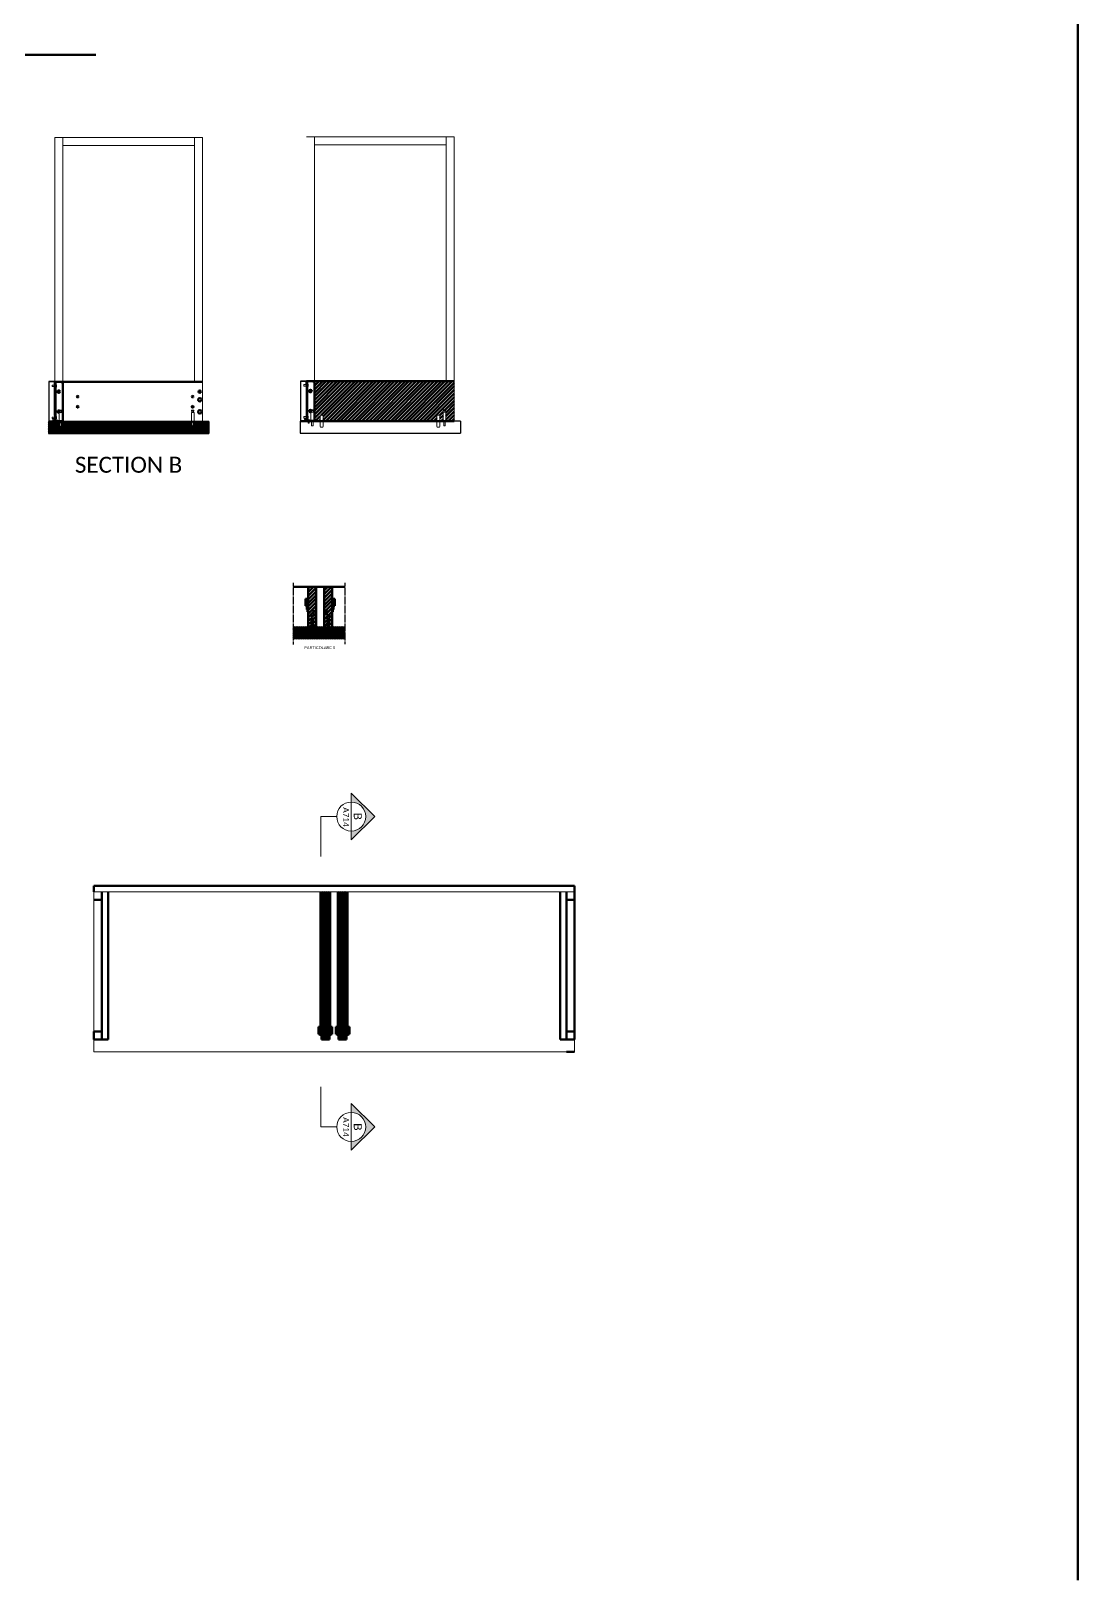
# Model space of a CAD drawing. Header units: centimetres. Extents: x 1319 to 4062, y 3050 to 4081.
# Drawn here: x 3800.4 to 4061.8, y 3487.5 to 3874.5 of the extents above; entities that cross this region are included whole.
import ezdxf
from ezdxf.enums import TextEntityAlignment as Align

# ---------------------------------------------------------------- set-up
doc = ezdxf.new("R2010")
doc.units = ezdxf.units.CM
doc.linetypes.add('CENTER2', pattern=[1.125, 0.75, -0.125, 0.125, -0.125])
doc.layers.get('0').update_dxf_attribs({"color": 3})
for name, color, linetype, lineweight in [('A-ANNO-SYMB', 3, 'Continuous', 18), ('A-FURN', 3, 'Continuous', 20), ('A-SECT C-MCUT', 9, 'Continuous', 25), ('A-WALL-STUD', 9, 'Continuous', 5), ('QUOTE', 8, 'Continuous', 18), ('sezioni', 2, 'Continuous', 25)]:
    doc.layers.add(name, color=color, linetype=linetype, lineweight=lineweight)
for name, color, linetype in [('G-ANNO-TEXT', 3, 'Continuous'), ('mobili', 3, 'Continuous'), ('viti', 3, 'Continuous')]:
    doc.layers.add(name, color=color, linetype=linetype)
doc.styles.add('ARIAL', font='arial.ttf')
doc.styles.get("Standard").update_dxf_attribs({"font": 'arial.ttf'})
doc.styles.add('stile2', font='calibril.ttf', dxfattribs={"height": 0.5})
pattern_1 = [(45, (155.64946, -88.34793), (-0.224506403, 0.224506403), [])]

# ---------------------------------------------------------------- blocks, each defined once
blk = doc.blocks.new('SYMBOL')
at = {"layer": 'A-ANNO-SYMB', "linetype": 'Continuous', "lineweight": 20}
h = blk.add_hatch(color=256, dxfattribs=at)
h.dxf.hatch_style = 1
h.paths.add_polyline_path([(11.206, 4.948), (11.316, 4.948, -1), (11.678, 4.948), (11.788, 4.948), (11.497, 5.241)])
at = {"linetype": 'Continuous', "lineweight": 20}
blk.add_line((11.316, 4.948), (11.678, 4.948), dxfattribs=at)
at = {"layer": 'A-ANNO-SYMB', "linetype": 'Continuous', "lineweight": 20}
for p, q in [((11.206, 4.948), (11.497, 5.241)), ((11.788, 4.948), (11.497, 5.241)), ((11.316, 4.948), (11.206, 4.948)), ((11.678, 4.948), (11.788, 4.948))]:
    blk.add_line(p, q, dxfattribs=at)
blk.add_circle((11.497, 4.948), 0.181, dxfattribs=at)
for tag, p in [('TAVOLA', (11.497, 5.08)), ('SEZIONE', (11.497, 4.918))]:
    blk.add_attdef(tag, text='', height=0.1, dxfattribs=at).set_placement(p, align=Align.TOP_CENTER)
blk = doc.blocks.new('*U218')
blk.add_lwpolyline([(0, 0), (0, 0.1), (0.05, 0), (0.12, -0.4), (0.12, -0.5), (0.07, -0.4), (0, 0)])
blk = doc.blocks.new('*U219')
at = {"layer": 'A-FURN', "color": 0, "linetype": 'ByBlock', "lineweight": -2, "transparency": 16777216}
for p in [(42.38, 270.66), (42.6, 270.66), (42.81, 270.66), (43.03, 270.66), (43.24, 270.66)]:
    blk.add_blockref('*U218', p, dxfattribs=at)
blk = doc.blocks.new('*U221')
blk.add_lwpolyline([(0, 0), (0, 0.1), (0.05, 0), (0.12, -0.4), (0.12, -0.5), (0.07, -0.4), (0, 0)])
blk = doc.blocks.new('*U222')
at = {"layer": 'A-FURN', "color": 0, "linetype": 'ByBlock', "lineweight": -2, "transparency": 16777216}
for p in [(42.38, 270.66), (42.6, 270.66), (42.81, 270.66), (43.03, 270.66), (43.24, 270.66)]:
    blk.add_blockref('*U221', p, dxfattribs=at)

msp = doc.modelspace()

# ---------------------------------------------------------------- hatches: boundary and pattern name
at = {"layer": 'A-WALL-STUD', "lineweight": 100}
h = msp.add_hatch(dxfattribs=at)
h.set_pattern_fill('ANSI31', color=256, scale=0.2)
h.paths.add_polyline_path([(3906.064, 3786.991), (3870.664, 3786.991, -0.4142136), (3871.164, 3786.491), (3871.164, 3777.03), (3872.564, 3777.03), (3872.564, 3778.38), (3872.664, 3778.53), (3873.264, 3778.53), (3873.364, 3778.38), (3873.364, 3777.03), (3901.685, 3777.03), (3901.685, 3778.38), (3901.785, 3778.53), (3902.385, 3778.53), (3902.485, 3778.38), (3902.485, 3777.03), (3903.264, 3777.03), (3903.264, 3779.28), (3903.414, 3779.68), (3903.314, 3779.68), (3903.314, 3779.88), (3903.914, 3779.88), (3903.914, 3779.68), (3903.814, 3779.28), (3903.964, 3779.28), (3903.964, 3779.18), (3903.964, 3777.03), (3906.064, 3777.03)])
h = msp.add_hatch(dxfattribs=at)
h.set_pattern_fill('ANSI31', color=256, scale=0.1)
h.set_pattern_definition(pattern_1)
h.paths.add_polyline_path([(3872.882, 3659.452), (3874.882, 3659.452), (3874.882, 3623.425), (3874.882, 3622.552), (3872.882, 3622.552)])
h.paths.add_polyline_path([(3874.382, 3654.102, 1), (3873.582, 3654.102, 1)], flags=16)
h.paths.add_polyline_path([(3874.282, 3654.102, 1), (3873.682, 3654.102, 1)], flags=0)
h.paths.add_polyline_path([(3873.582, 3625.802, 1), (3874.382, 3625.802, 1)], flags=16)
h.paths.add_polyline_path([(3873.682, 3625.802, 1), (3874.282, 3625.802, 1)], flags=0)
h.paths.add_polyline_path([(3873.682, 3656.452, 1), (3874.282, 3656.452, 1)], flags=16)
h.paths.add_polyline_path([(3873.882, 3656.252), (3874.082, 3656.252), (3874.082, 3656.352), (3874.182, 3656.352), (3874.182, 3656.552), (3874.082, 3656.552), (3874.082, 3656.652), (3873.882, 3656.652), (3873.882, 3656.552), (3873.782, 3656.552), (3873.782, 3656.352), (3873.882, 3656.352)], flags=0)
h.paths.add_polyline_path([(3874.282, 3623.452, 1), (3873.682, 3623.452, 1)], flags=16)
h.paths.add_polyline_path([(3873.882, 3623.652), (3873.882, 3623.552), (3873.782, 3623.552), (3873.782, 3623.352), (3873.882, 3623.352), (3873.882, 3623.252), (3874.082, 3623.252), (3874.082, 3623.352), (3874.182, 3623.352), (3874.182, 3623.552), (3874.082, 3623.552), (3874.082, 3623.652)], flags=0)
h = msp.add_hatch(dxfattribs=at)
h.set_pattern_fill('ANSI31', color=256, scale=0.1)
h.set_pattern_definition(pattern_1)
h.paths.add_polyline_path([(3879.182, 3659.452), (3877.182, 3659.452), (3877.182, 3623.425), (3877.182, 3622.552), (3879.182, 3622.552)])
h.paths.add_polyline_path([(3877.782, 3656.452, -1), (3878.382, 3656.452, -1)], flags=16)
h.paths.add_polyline_path([(3878.382, 3623.452, -1), (3877.782, 3623.452, -1)], flags=16)
h.paths.add_polyline_path([(3878.482, 3625.802, -1), (3877.682, 3625.802, -1)], flags=16)
h.paths.add_polyline_path([(3878.482, 3625.802, 1), (3877.682, 3625.802, 1)], flags=0)

# ---------------------------------------------------------------- linework, layer by layer
at = {"layer": 'A-ANNO-SYMB'}
for p, q in [((3876.715, 3678.226), (3872.715, 3678.226)), ((3872.715, 3678.226), (3872.715, 3668.226)), ((3872.715, 3600.677), (3872.715, 3610.677)), ((3876.715, 3600.677), (3872.715, 3600.677))]:
    msp.add_line(p, q, dxfattribs=at)
at = {"layer": 'A-FURN'}
for p, q in [((3806.319, 3847.909), (3843.219, 3847.909)), ((3806.319, 3776.909), (3806.319, 3847.909)), ((3808.319, 3786.87), (3808.319, 3847.909)), ((3841.219, 3786.87), (3841.219, 3847.909)), ((3843.219, 3776.909), (3843.219, 3847.909)), ((3869.164, 3848.03), (3906.064, 3848.03)), ((3871.164, 3786.991), (3871.164, 3848.03)), ((3904.064, 3786.991), (3904.064, 3848.03)), ((3906.064, 3777.03), (3906.064, 3848.03)), ((3808.319, 3845.909), (3841.219, 3845.909)), ((3871.164, 3846.03), (3904.064, 3846.03)), ((3865.847, 3725.607), (3878.747, 3725.607)), ((3865.847, 3722.607), (3878.747, 3722.607)), ((3936.082, 3659.452), (3816.082, 3659.452)), ((3816.082, 3659.452), (3816.082, 3619.452)), ((3936.082, 3619.452), (3936.082, 3659.452)), ((3816.082, 3619.452), (3936.082, 3619.452))]:
    msp.add_line(p, q, dxfattribs=at)
at = {"layer": 'A-FURN', "color": 8}
for p, q in [((3805.651, 3785.857), (3805.653, 3785.9)), ((3805.651, 3785.82), (3805.651, 3785.857)), ((3805.656, 3785.765), (3805.651, 3785.82)), ((3805.653, 3785.9), (3805.66, 3785.943)), ((3805.664, 3785.723), (3805.656, 3785.765)), ((3805.66, 3785.943), (3805.669, 3785.995)), ((3805.67, 3785.7), (3805.664, 3785.723)), ((3805.669, 3785.995), (3805.687, 3786.034)), ((3805.677, 3785.678), (3805.67, 3785.7)), ((3805.687, 3785.662), (3805.677, 3785.678)), ((3805.687, 3786.034), (3806.519, 3786.034)), ((3806.519, 3785.662), (3805.687, 3785.662)), ((3806.319, 3776.909), (3806.319, 3786.909)), ((3806.565, 3786.212), (3806.519, 3786.212)), ((3806.519, 3785.468), (3806.565, 3785.468)), ((3868.496, 3785.978), (3868.498, 3786.021)), ((3868.496, 3785.941), (3868.496, 3785.978)), ((3868.501, 3785.886), (3868.496, 3785.941)), ((3868.498, 3786.021), (3868.505, 3786.064)), ((3868.509, 3785.844), (3868.501, 3785.886)), ((3868.505, 3786.064), (3868.514, 3786.116)), ((3868.515, 3785.821), (3868.509, 3785.844)), ((3868.514, 3786.116), (3868.532, 3786.155)), ((3868.523, 3785.799), (3868.515, 3785.821)), ((3868.532, 3785.783), (3868.523, 3785.799)), ((3868.532, 3786.155), (3869.364, 3786.155)), ((3869.364, 3785.783), (3868.532, 3785.783)), ((3869.164, 3777.03), (3869.164, 3787.03)), ((3869.264, 3786.333), (3869.264, 3785.589)), ((3869.41, 3786.333), (3869.364, 3786.333)), ((3869.364, 3785.589), (3869.41, 3785.589)), ((3805.65, 3777.887), (3805.652, 3777.93)), ((3805.65, 3777.85), (3805.65, 3777.887)), ((3805.655, 3777.795), (3805.65, 3777.85)), ((3805.652, 3777.93), (3805.658, 3777.973)), ((3805.663, 3777.753), (3805.655, 3777.795)), ((3805.658, 3777.973), (3805.668, 3778.025)), ((3805.669, 3777.73), (3805.663, 3777.753)), ((3805.668, 3778.025), (3805.686, 3778.064)), ((3805.676, 3777.708), (3805.669, 3777.73)), ((3805.686, 3777.692), (3805.676, 3777.708)), ((3805.686, 3778.064), (3806.519, 3778.064)), ((3806.519, 3777.692), (3805.686, 3777.692)), ((3805.826, 3777.589), (3805.82, 3777.571)), ((3805.834, 3777.601), (3805.826, 3777.589)), ((3806.519, 3777.601), (3805.834, 3777.601)), ((3806.418, 3778.242), (3806.418, 3777.498)), ((3806.419, 3778.242), (3806.418, 3778.242)), ((3806.419, 3777.161), (3806.419, 3777.757)), ((3806.564, 3778.242), (3806.519, 3778.242)), ((3808.119, 3779.159), (3807.419, 3779.159)), ((3807.419, 3776.909), (3807.419, 3779.159)), ((3808.069, 3779.759), (3807.469, 3779.759)), ((3807.469, 3779.759), (3807.469, 3779.559)), ((3808.069, 3779.559), (3807.469, 3779.559)), ((3807.569, 3779.159), (3807.569, 3779.559)), ((3807.969, 3779.159), (3807.969, 3779.559)), ((3808.069, 3779.759), (3808.069, 3779.559)), ((3808.119, 3779.159), (3808.119, 3776.909)), ((3841.119, 3779.159), (3840.419, 3779.159)), ((3840.419, 3776.909), (3840.419, 3779.159)), ((3841.069, 3779.759), (3840.469, 3779.759)), ((3840.469, 3779.759), (3840.469, 3779.559)), ((3841.069, 3779.559), (3840.469, 3779.559)), ((3840.569, 3779.159), (3840.569, 3779.559)), ((3840.944, 3779.159), (3840.594, 3779.159)), ((3840.969, 3779.159), (3840.969, 3779.559)), ((3841.069, 3779.759), (3841.069, 3779.559)), ((3841.119, 3779.159), (3841.119, 3776.909)), ((3868.495, 3778.008), (3868.497, 3778.051)), ((3868.495, 3777.971), (3868.495, 3778.008)), ((3868.5, 3777.916), (3868.495, 3777.971)), ((3868.497, 3778.051), (3868.504, 3778.094)), ((3868.508, 3777.874), (3868.5, 3777.916)), ((3868.504, 3778.094), (3868.513, 3778.146)), ((3868.514, 3777.851), (3868.508, 3777.874)), ((3868.513, 3778.146), (3868.531, 3778.185)), ((3868.522, 3777.829), (3868.514, 3777.851)), ((3868.531, 3777.813), (3868.522, 3777.829)), ((3868.531, 3778.185), (3869.364, 3778.185)), ((3869.364, 3777.813), (3868.531, 3777.813)), ((3868.654, 3777.64), (3868.65, 3777.596)), ((3868.65, 3777.596), (3868.65, 3777.567)), ((3868.66, 3777.674), (3868.654, 3777.64)), ((3868.665, 3777.692), (3868.66, 3777.674)), ((3868.671, 3777.71), (3868.665, 3777.692)), ((3868.679, 3777.722), (3868.671, 3777.71)), ((3869.364, 3777.722), (3868.679, 3777.722)), ((3869.264, 3777.282), (3869.264, 3777.878)), ((3869.409, 3778.363), (3869.364, 3778.363)), ((3869.364, 3777.619), (3869.409, 3777.619)), ((3870.964, 3779.28), (3870.264, 3779.28)), ((3870.264, 3777.03), (3870.264, 3779.28)), ((3870.914, 3779.88), (3870.314, 3779.88)), ((3870.314, 3779.88), (3870.314, 3779.68)), ((3870.914, 3779.68), (3870.314, 3779.68)), ((3870.414, 3779.28), (3870.414, 3779.68)), ((3870.789, 3779.28), (3870.439, 3779.28)), ((3870.814, 3779.28), (3870.814, 3779.68)), ((3870.914, 3779.88), (3870.914, 3779.68)), ((3870.964, 3779.28), (3870.964, 3777.03)), ((3872.564, 3775.695), (3872.564, 3778.365)), ((3872.649, 3778.508), (3872.572, 3778.393)), ((3872.69, 3778.53), (3873.237, 3778.53)), ((3873.279, 3778.508), (3873.355, 3778.393)), ((3873.364, 3775.695), (3873.364, 3778.365)), ((3901.685, 3775.695), (3901.685, 3778.365)), ((3901.77, 3778.508), (3901.694, 3778.393)), ((3901.812, 3778.53), (3902.358, 3778.53)), ((3902.4, 3778.508), (3902.477, 3778.393)), ((3902.485, 3775.695), (3902.485, 3778.365)), ((3903.964, 3779.28), (3903.264, 3779.28)), ((3903.264, 3777.03), (3903.264, 3779.28)), ((3903.914, 3779.88), (3903.314, 3779.88)), ((3903.314, 3779.88), (3903.314, 3779.68)), ((3903.914, 3779.68), (3903.314, 3779.68)), ((3903.414, 3779.28), (3903.414, 3779.68)), ((3903.789, 3779.28), (3903.439, 3779.28)), ((3903.814, 3779.28), (3903.814, 3779.68)), ((3903.914, 3779.88), (3903.914, 3779.68)), ((3903.964, 3779.28), (3903.964, 3777.03)), ((3805.809, 3777.519), (3805.804, 3777.475)), ((3805.804, 3777.475), (3805.804, 3777.446)), ((3805.804, 3777.446), (3805.806, 3777.411)), ((3805.806, 3777.411), (3805.811, 3777.377)), ((3805.815, 3777.553), (3805.809, 3777.519)), ((3805.811, 3777.377), (3805.819, 3777.335)), ((3805.82, 3777.571), (3805.815, 3777.553)), ((3805.819, 3777.335), (3805.834, 3777.304)), ((3805.834, 3777.304), (3806.519, 3777.304)), ((3806.519, 3777.498), (3806.564, 3777.498)), ((3806.536, 3777.161), (3806.519, 3777.161)), ((3806.571, 3777.009), (3806.571, 3777.126)), ((3807.166, 3777.009), (3806.571, 3777.009)), ((3806.726, 3777.009), (3806.726, 3776.424)), ((3806.726, 3776.424), (3806.739, 3776.416)), ((3806.739, 3776.416), (3806.757, 3776.41)), ((3806.757, 3776.41), (3806.775, 3776.405)), ((3806.775, 3776.405), (3806.808, 3776.399)), ((3806.808, 3776.399), (3806.853, 3776.395)), ((3806.853, 3776.395), (3806.882, 3776.395)), ((3806.882, 3776.395), (3806.916, 3776.397)), ((3806.916, 3776.397), (3806.951, 3776.402)), ((3806.951, 3776.402), (3806.992, 3776.409)), ((3806.992, 3776.409), (3807.024, 3776.424)), ((3807.024, 3776.424), (3807.024, 3777.009)), ((3807.166, 3777.126), (3807.166, 3777.009)), ((3808.119, 3776.909), (3807.419, 3776.909)), ((3807.569, 3775.835), (3807.569, 3776.909)), ((3807.569, 3775.809), (3807.569, 3775.835)), ((3807.919, 3775.759), (3807.619, 3775.759)), ((3807.969, 3776.909), (3807.969, 3775.809)), ((3841.119, 3776.909), (3840.419, 3776.909)), ((3840.569, 3775.835), (3840.569, 3776.909)), ((3840.569, 3775.809), (3840.569, 3775.835)), ((3840.919, 3775.759), (3840.619, 3775.759)), ((3840.969, 3776.909), (3840.969, 3775.809)), ((3868.65, 3777.567), (3868.651, 3777.532)), ((3868.651, 3777.532), (3868.656, 3777.498)), ((3868.656, 3777.498), (3868.664, 3777.456)), ((3868.664, 3777.456), (3868.679, 3777.425)), ((3868.679, 3777.425), (3869.364, 3777.425)), ((3869.381, 3777.282), (3869.364, 3777.282)), ((3869.416, 3777.13), (3869.416, 3777.247)), ((3870.011, 3777.13), (3869.416, 3777.13)), ((3869.571, 3777.13), (3869.571, 3776.545)), ((3869.571, 3776.545), (3869.584, 3776.537)), ((3869.584, 3776.537), (3869.602, 3776.531)), ((3869.602, 3776.531), (3869.62, 3776.526)), ((3869.62, 3776.526), (3869.653, 3776.52)), ((3869.653, 3776.52), (3869.698, 3776.516)), ((3869.698, 3776.516), (3869.727, 3776.516)), ((3869.727, 3776.516), (3869.761, 3776.518)), ((3869.761, 3776.518), (3869.796, 3776.523)), ((3869.796, 3776.523), (3869.837, 3776.53)), ((3869.837, 3776.53), (3869.869, 3776.545)), ((3869.869, 3776.545), (3869.869, 3777.13)), ((3870.011, 3777.247), (3870.011, 3777.13)), ((3870.964, 3777.03), (3870.264, 3777.03)), ((3870.414, 3775.943), (3870.414, 3777.03)), ((3870.414, 3775.93), (3870.414, 3775.956)), ((3870.764, 3775.88), (3870.464, 3775.88)), ((3870.814, 3777.03), (3870.814, 3775.93)), ((3872.649, 3775.552), (3872.572, 3775.667)), ((3872.69, 3775.53), (3873.237, 3775.53)), ((3873.279, 3775.552), (3873.355, 3775.667)), ((3901.77, 3775.552), (3901.694, 3775.667)), ((3901.812, 3775.53), (3902.358, 3775.53)), ((3902.4, 3775.552), (3902.477, 3775.667)), ((3903.964, 3777.03), (3903.264, 3777.03)), ((3903.414, 3775.956), (3903.414, 3777.03)), ((3903.414, 3775.93), (3903.414, 3775.956)), ((3903.764, 3775.88), (3903.464, 3775.88)), ((3903.814, 3777.03), (3903.814, 3775.93)), ((3869.095, 3730.005), (3869.095, 3730.847)), ((3869.095, 3730.005), (3869.287, 3730.241)), ((3870.229, 3727.857), (3870.929, 3727.857)), ((3870.229, 3727.857), (3870.229, 3725.607)), ((3870.229, 3727.757), (3870.529, 3727.757)), ((3870.279, 3728.457), (3870.879, 3728.457)), ((3870.279, 3728.457), (3870.279, 3728.257)), ((3870.279, 3728.257), (3870.879, 3728.257)), ((3870.279, 3727.757), (3870.279, 3725.657)), ((3870.379, 3727.857), (3870.379, 3728.257)), ((3870.529, 3727.757), (3870.529, 3725.657)), ((3870.629, 3727.757), (3870.929, 3727.757)), ((3870.629, 3727.757), (3870.629, 3725.657)), ((3870.775, 3728.538), (3870.775, 3729.72)), ((3870.775, 3729.72), (3871.579, 3729.72)), ((3870.775, 3728.538), (3870.981, 3728.538)), ((3870.779, 3727.857), (3870.779, 3728.257)), ((3870.879, 3728.457), (3870.879, 3728.257)), ((3870.879, 3727.757), (3870.879, 3725.657)), ((3870.929, 3725.607), (3870.929, 3727.857)), ((3870.981, 3728.538), (3870.981, 3729.643)), ((3870.981, 3729.643), (3871.293, 3729.643)), ((3871.294, 3729.265), (3870.981, 3729.265)), ((3871.293, 3729.643), (3871.294, 3728.538)), ((3871.294, 3728.538), (3871.579, 3728.538)), ((3871.375, 3729.477), (3871.375, 3729.72)), ((3871.528, 3729.477), (3871.375, 3729.477)), ((3871.528, 3729.418), (3871.375, 3729.418)), ((3871.375, 3729.418), (3871.375, 3728.726)), ((3871.528, 3729.265), (3871.375, 3729.265)), ((3871.528, 3728.903), (3871.375, 3728.903)), ((3871.375, 3728.726), (3871.528, 3728.726)), ((3871.375, 3728.538), (3871.375, 3728.585)), ((3871.375, 3728.585), (3871.528, 3728.585)), ((3871.528, 3729.477), (3871.528, 3729.72)), ((3871.528, 3728.726), (3871.528, 3729.418)), ((3871.528, 3728.585), (3871.528, 3728.538)), ((3871.579, 3729.72), (3871.579, 3728.538)), ((3873.579, 3729.72), (3873.579, 3728.538)), ((3874.383, 3729.72), (3873.579, 3729.72)), ((3873.863, 3728.538), (3873.579, 3728.538)), ((3873.63, 3729.477), (3873.63, 3729.72)), ((3873.63, 3729.477), (3873.783, 3729.477)), ((3873.63, 3728.726), (3873.63, 3729.418)), ((3873.63, 3729.418), (3873.783, 3729.418)), ((3873.63, 3729.265), (3873.783, 3729.265)), ((3873.63, 3728.903), (3873.783, 3728.903)), ((3873.783, 3728.726), (3873.63, 3728.726)), ((3873.783, 3728.585), (3873.63, 3728.585)), ((3873.63, 3728.585), (3873.63, 3728.538)), ((3873.783, 3729.477), (3873.783, 3729.72)), ((3873.783, 3729.418), (3873.783, 3728.726)), ((3873.783, 3728.538), (3873.783, 3728.585)), ((3873.864, 3729.643), (3873.863, 3728.538)), ((3874.177, 3729.643), (3873.864, 3729.643)), ((3873.864, 3729.265), (3874.177, 3729.265)), ((3874.177, 3728.538), (3874.177, 3729.643)), ((3874.383, 3728.538), (3874.177, 3728.538)), ((3874.929, 3727.857), (3874.229, 3727.857)), ((3874.229, 3725.607), (3874.229, 3727.857)), ((3874.229, 3727.757), (3874.529, 3727.757)), ((3874.879, 3728.457), (3874.279, 3728.457)), ((3874.279, 3728.457), (3874.279, 3728.257)), ((3874.879, 3728.257), (3874.279, 3728.257)), ((3874.279, 3727.757), (3874.279, 3725.657)), ((3874.379, 3727.857), (3874.379, 3728.257)), ((3874.383, 3728.538), (3874.383, 3729.72)), ((3874.754, 3727.857), (3874.404, 3727.857)), ((3874.529, 3727.757), (3874.529, 3725.657)), ((3874.629, 3727.757), (3874.929, 3727.757)), ((3874.629, 3727.757), (3874.629, 3725.657)), ((3874.779, 3727.857), (3874.779, 3728.257)), ((3874.879, 3728.457), (3874.879, 3728.257)), ((3874.879, 3727.757), (3874.879, 3725.657)), ((3874.929, 3727.857), (3874.929, 3725.607)), ((3876.063, 3730.005), (3875.871, 3730.241)), ((3876.063, 3730.005), (3876.063, 3730.847)), ((3870.229, 3725.657), (3870.529, 3725.657)), ((3870.229, 3725.607), (3870.929, 3725.607)), ((3870.379, 3725.607), (3870.379, 3724.507)), ((3870.429, 3724.457), (3870.729, 3724.457)), ((3870.629, 3725.657), (3870.929, 3725.657)), ((3870.779, 3724.507), (3870.779, 3725.607)), ((3870.779, 3724.507), (3870.779, 3724.534)), ((3874.229, 3725.657), (3874.529, 3725.657)), ((3874.929, 3725.607), (3874.229, 3725.607)), ((3874.379, 3724.534), (3874.379, 3725.607)), ((3874.379, 3724.507), (3874.379, 3724.534)), ((3874.729, 3724.457), (3874.429, 3724.457)), ((3874.629, 3725.657), (3874.929, 3725.657)), ((3874.779, 3725.607), (3874.779, 3724.507))]:
    msp.add_line(p, q, dxfattribs=at)
at = {"layer": 'A-FURN', "lineweight": 100}
for p, q in [((3843.219, 3786.87), (3806.319, 3786.87)), ((3906.064, 3786.991), (3869.164, 3786.991)), ((3869.164, 3777.03), (3906.064, 3777.03)), ((3865.847, 3735.607), (3878.747, 3735.607)), ((3878.747, 3735.607), (3865.847, 3735.607)), ((3869.579, 3735.607), (3869.579, 3725.607)), ((3871.579, 3725.607), (3871.579, 3735.607)), ((3873.579, 3725.607), (3873.579, 3735.607)), ((3875.579, 3735.607), (3875.579, 3725.607)), ((3816.082, 3659.452), (3816.082, 3660.952)), ((3816.082, 3660.952), (3936.082, 3660.952)), ((3818.082, 3622.552), (3818.082, 3659.452)), ((3819.632, 3622.552), (3819.632, 3659.452)), ((3872.882, 3659.452), (3872.882, 3622.552)), ((3874.882, 3659.452), (3874.882, 3622.552)), ((3877.182, 3659.452), (3877.182, 3622.552)), ((3879.182, 3659.452), (3879.182, 3622.552)), ((3932.532, 3622.552), (3932.532, 3659.452)), ((3934.082, 3622.552), (3934.082, 3659.452)), ((3936.082, 3660.952), (3936.082, 3659.452)), ((3936.082, 3659.452), (3936.082, 3622.552)), ((3816.082, 3657.452), (3818.082, 3657.452)), ((3934.082, 3657.452), (3936.082, 3657.452)), ((3816.082, 3622.552), (3816.082, 3624.552)), ((3816.082, 3624.552), (3818.082, 3624.552)), ((3936.082, 3624.552), (3934.082, 3624.552)), ((3936.082, 3622.552), (3936.082, 3624.552)), ((3818.082, 3622.552), (3816.082, 3622.552)), ((3818.082, 3622.552), (3819.632, 3622.552)), ((3874.882, 3622.552), (3872.882, 3622.552)), ((3877.182, 3622.552), (3879.182, 3622.552)), ((3936.082, 3622.552), (3932.532, 3622.552)), ((3936.082, 3619.452), (3934.082, 3619.452))]:
    msp.add_line(p, q, dxfattribs=at)
at = {"layer": 'A-FURN', "color": 8, "lineweight": 100}
for p, q in [((3807.819, 3786.87), (3806.319, 3786.87)), ((3806.319, 3778.409), (3806.319, 3786.87)), ((3806.419, 3777.009), (3806.419, 3786.87)), ((3806.519, 3785.468), (3806.519, 3786.87)), ((3806.519, 3777.009), (3806.519, 3785.468)), ((3808.319, 3776.909), (3808.319, 3786.37)), ((3869.164, 3787.03), (3869.164, 3786.03)), ((3869.164, 3787.03), (3871.164, 3787.03)), ((3870.664, 3786.991), (3869.164, 3786.991)), ((3869.264, 3777.13), (3869.264, 3786.991)), ((3869.364, 3785.589), (3869.364, 3786.991)), ((3869.364, 3777.13), (3869.364, 3785.589)), ((3871.164, 3777.03), (3871.164, 3786.491)), ((3806.319, 3777.909), (3806.319, 3776.909)), ((3806.419, 3777.909), (3806.419, 3777.009)), ((3806.319, 3776.909), (3807.019, 3776.909)), ((3806.319, 3776.909), (3807.319, 3776.909)), ((3806.419, 3777.009), (3808.319, 3777.009)), ((3807.319, 3777.009), (3806.419, 3777.009)), ((3807.319, 3776.909), (3807.319, 3777.009)), ((3869.164, 3777.03), (3869.864, 3777.03)), ((3869.164, 3777.03), (3871.164, 3777.03)), ((3871.164, 3777.03), (3869.164, 3777.03)), ((3869.164, 3777.03), (3870.164, 3777.03)), ((3869.264, 3777.13), (3871.164, 3777.13)), ((3870.164, 3777.13), (3869.264, 3777.13)), ((3870.164, 3777.03), (3870.164, 3777.13)), ((3868.879, 3732.668), (3869.379, 3732.668)), ((3868.879, 3732.668), (3868.879, 3730.847)), ((3869.379, 3732.668), (3869.379, 3729.414)), ((3869.379, 3732.585), (3869.579, 3732.585)), ((3869.579, 3732.585), (3869.579, 3729.414)), ((3875.779, 3732.585), (3875.579, 3732.585)), ((3875.579, 3732.585), (3875.579, 3729.414)), ((3876.279, 3732.668), (3875.779, 3732.668)), ((3875.779, 3732.668), (3875.779, 3729.414)), ((3876.279, 3732.668), (3876.279, 3730.847)), ((3868.879, 3730.847), (3869.379, 3730.847)), ((3869.379, 3730.946), (3869.379, 3730.294)), ((3869.379, 3730.417), (3869.579, 3730.417)), ((3869.379, 3729.414), (3869.579, 3729.414)), ((3875.779, 3730.417), (3875.579, 3730.417)), ((3875.779, 3729.414), (3875.579, 3729.414)), ((3875.779, 3730.946), (3875.779, 3730.294)), ((3876.279, 3730.847), (3875.779, 3730.847)), ((3872.682, 3623.425), (3872.682, 3659.452)), ((3872.882, 3623.425), (3872.882, 3659.452)), ((3874.882, 3623.425), (3874.882, 3659.452)), ((3875.082, 3623.425), (3875.082, 3659.452)), ((3876.982, 3623.425), (3876.982, 3659.452)), ((3877.182, 3623.425), (3877.182, 3659.452)), ((3879.182, 3623.425), (3879.182, 3659.452)), ((3879.382, 3623.425), (3879.382, 3659.452)), ((3872.682, 3656.889), (3872.882, 3656.889)), ((3875.082, 3656.889), (3874.882, 3656.889)), ((3876.982, 3656.889), (3877.182, 3656.889)), ((3879.382, 3656.889), (3879.182, 3656.889)), ((3872.682, 3630.4), (3872.882, 3630.4)), ((3872.682, 3630.136), (3872.882, 3630.136)), ((3872.682, 3629.858), (3872.882, 3629.858)), ((3872.682, 3629.207), (3872.882, 3629.207)), ((3872.682, 3628.842), (3872.882, 3628.842)), ((3872.682, 3628.469), (3872.882, 3628.469)), ((3875.082, 3630.4), (3874.882, 3630.4)), ((3875.082, 3630.136), (3874.882, 3630.136)), ((3875.082, 3629.858), (3874.882, 3629.858)), ((3875.082, 3629.207), (3874.882, 3629.207)), ((3875.082, 3628.842), (3874.882, 3628.842)), ((3875.082, 3628.469), (3874.882, 3628.469)), ((3876.982, 3630.4), (3877.182, 3630.4)), ((3876.982, 3630.136), (3877.182, 3630.136)), ((3876.982, 3629.858), (3877.182, 3629.858)), ((3876.982, 3629.207), (3877.182, 3629.207)), ((3876.982, 3628.842), (3877.182, 3628.842)), ((3876.982, 3628.469), (3877.182, 3628.469)), ((3879.382, 3630.4), (3879.182, 3630.4)), ((3879.382, 3630.136), (3879.182, 3630.136)), ((3879.382, 3629.858), (3879.182, 3629.858)), ((3879.382, 3629.207), (3879.182, 3629.207)), ((3879.382, 3628.842), (3879.182, 3628.842)), ((3879.382, 3628.469), (3879.182, 3628.469)), ((3872.182, 3623.845), (3872.182, 3625.666)), ((3872.682, 3625.666), (3872.182, 3625.666)), ((3872.682, 3623.845), (3872.182, 3623.845)), ((3872.682, 3623.425), (3872.882, 3623.425)), ((3875.082, 3623.425), (3874.882, 3623.425)), ((3875.082, 3625.666), (3875.582, 3625.666)), ((3875.082, 3623.845), (3875.582, 3623.845)), ((3875.582, 3623.845), (3875.582, 3625.666)), ((3876.482, 3623.845), (3876.482, 3625.666)), ((3876.982, 3625.666), (3876.482, 3625.666)), ((3876.982, 3623.845), (3876.482, 3623.845)), ((3876.982, 3623.425), (3877.182, 3623.425)), ((3879.382, 3623.425), (3879.182, 3623.425)), ((3879.382, 3625.666), (3879.882, 3625.666)), ((3879.382, 3623.845), (3879.882, 3623.845)), ((3879.882, 3623.845), (3879.882, 3625.666))]:
    msp.add_line(p, q, dxfattribs=at)
at = {"layer": 'A-FURN', "color": 8, "linetype": 'Continuous', "lineweight": 100}
for p, q in [((3807.469, 3776.487), (3807.569, 3776.587)), ((3807.5, 3776.069), (3807.569, 3776.138)), ((3807.969, 3776.538), (3808.003, 3776.572)), ((3807.969, 3776.089), (3808.035, 3776.155)), ((3840.489, 3776.28), (3840.569, 3776.36)), ((3840.521, 3775.863), (3840.569, 3775.911)), ((3840.969, 3776.76), (3840.992, 3776.783)), ((3840.969, 3776.311), (3841.024, 3776.366)), ((3840.969, 3775.862), (3841.056, 3775.949)), ((3871.294, 3729.576), (3871.227, 3729.643)), ((3873.579, 3728.393), (3873.724, 3728.538)), ((3873.864, 3729.576), (3873.931, 3729.643)), ((3873.864, 3728.678), (3874.177, 3728.991))]:
    msp.add_line(p, q, dxfattribs=at)
at = {"layer": 'A-FURN', "color": 8, "lineweight": 100}
for centre, radius in [((3807.319, 3784.409), 0.3), ((3842.519, 3782.377), 0.431), ((3870.164, 3784.53), 0.3), ((3842.519, 3779.352), 0.431), ((3873.982, 3656.452), 0.3), ((3878.082, 3656.452), 0.3), ((3873.982, 3623.452), 0.3), ((3878.082, 3623.452), 0.3)]:
    msp.add_circle(centre, radius, dxfattribs=at)
at = {"layer": 'A-FURN', "lineweight": 100}
for centre, radius in [((3812.019, 3783.15), 0.2), ((3840.719, 3783.15), 0.2), ((3842.519, 3784.415), 0.3), ((3812.019, 3780.618), 0.2), ((3840.719, 3780.618), 0.2), ((3873.982, 3654.102), 0.4), ((3873.982, 3654.102), 0.3), ((3878.082, 3654.102), 0.4), ((3878.082, 3654.102), 0.3), ((3873.982, 3625.802), 0.4), ((3873.982, 3625.802), 0.3), ((3878.082, 3625.802), 0.4), ((3878.082, 3625.802), 0.3)]:
    msp.add_circle(centre, radius, dxfattribs=at)
at = {"layer": 'A-FURN', "color": 8}
for centre, radius, start, end in [((3806.325, 3785.84), 0.443, 302.80075, 57.19925), ((3869.17, 3785.961), 0.443, 302.80075, 57.19925), ((3806.344, 3777.459), 0.354, 302.80075, 22.5981), ((3806.324, 3777.87), 0.443, 302.80075, 57.19925), ((3869.189, 3777.58), 0.354, 302.80075, 22.5981), ((3869.169, 3777.991), 0.443, 302.80075, 57.19925), ((3872.614, 3778.365), 0.05, 146.30993, 180), ((3872.69, 3778.48), 0.05, 90, 146.30993), ((3873.237, 3778.48), 0.05, 33.69007, 90), ((3873.314, 3778.365), 0.05, 0, 33.69007), ((3901.735, 3778.365), 0.05, 146.30993, 180), ((3901.812, 3778.48), 0.05, 90, 146.30993), ((3902.358, 3778.48), 0.05, 33.69007, 90), ((3902.435, 3778.365), 0.05, 0, 33.69007), ((3806.869, 3776.934), 0.354, 32.80075, 147.19925), ((3807.619, 3775.809), 0.05, 180, 270), ((3807.919, 3775.809), 0.05, 270, 0), ((3840.619, 3775.809), 0.05, 180, 270), ((3840.919, 3775.809), 0.05, 270, 0), ((3869.714, 3777.055), 0.354, 32.80075, 147.19925), ((3870.464, 3775.93), 0.05, 180, 270), ((3870.764, 3775.93), 0.05, 270, 0), ((3872.614, 3775.695), 0.05, 180, 213.69007), ((3872.69, 3775.58), 0.05, 213.69007, 270), ((3873.237, 3775.58), 0.05, 270, 326.30993), ((3873.314, 3775.695), 0.05, 326.30993, 0), ((3901.735, 3775.695), 0.05, 180, 213.69007), ((3901.812, 3775.58), 0.05, 213.69007, 270), ((3902.358, 3775.58), 0.05, 270, 326.30993), ((3902.435, 3775.695), 0.05, 326.30993, 0), ((3903.464, 3775.93), 0.05, 180, 270), ((3903.764, 3775.93), 0.05, 270, 0), ((3869.484, 3730.005), 0.308, 109.87842, 129.75685), ((3875.674, 3730.005), 0.308, 50.24315, 70.12158), ((3870.429, 3724.507), 0.05, 180, 270), ((3870.729, 3724.507), 0.05, 270, 0), ((3874.429, 3724.507), 0.05, 180, 270), ((3874.729, 3724.507), 0.05, 270, 0)]:
    msp.add_arc(centre, radius, start, end, dxfattribs=at)
at = {"layer": 'A-FURN', "color": 8, "lineweight": 100}
for centre, radius, start, end in [((3807.819, 3786.37), 0.5, 0, 90), ((3870.664, 3786.491), 0.5, 0, 90), ((3870.164, 3784.53), 0.3, 60, 326.44269), ((3807.319, 3779.409), 0.3, 60, 289.47122), ((3807.319, 3779.409), 0.3, 303.55731, 326.44269), ((3870.164, 3779.53), 0.3, 60, 289.47122), ((3870.164, 3779.53), 0.3, 303.55731, 326.44269)]:
    msp.add_arc(centre, radius, start, end, dxfattribs=at)
at = {"layer": 'A-FURN', "lineweight": 100}
msp.add_arc((3840.719, 3780.618), 0.2, 138.59038, 23.75443, dxfattribs=at)
at = {"layer": 'A-SECT C-MCUT', "linetype": 'CENTER2'}
for p, q in [((3865.847, 3736.624), (3865.847, 3721.183)), ((3878.747, 3736.624), (3878.747, 3721.274))]:
    msp.add_line(p, q, dxfattribs=at)
at = {"layer": 'A-WALL-STUD', "linetype": 'Continuous', "lineweight": 100}
for p, q in [((3804.769, 3776.481), (3805.197, 3776.909)), ((3804.769, 3776.032), (3805.646, 3776.909)), ((3804.769, 3775.583), (3806.095, 3776.909)), ((3804.769, 3775.134), (3806.544, 3776.909)), ((3804.769, 3774.685), (3806.69, 3776.607)), ((3804.769, 3774.236), (3806.931, 3776.398)), ((3804.891, 3773.909), (3807.469, 3776.487)), ((3805.34, 3773.909), (3807.485, 3776.054)), ((3805.789, 3773.909), (3807.639, 3775.759)), ((3806.238, 3773.909), (3809.238, 3776.909)), ((3806.687, 3773.909), (3809.687, 3776.909)), ((3806.932, 3776.399), (3807.442, 3776.909)), ((3807.136, 3773.909), (3810.136, 3776.909)), ((3807.585, 3773.909), (3810.585, 3776.909)), ((3808.034, 3773.909), (3811.034, 3776.909)), ((3808.035, 3776.604), (3808.34, 3776.909)), ((3808.052, 3776.172), (3808.789, 3776.909)), ((3808.483, 3773.909), (3811.483, 3776.909)), ((3808.932, 3773.909), (3811.932, 3776.909)), ((3809.381, 3773.909), (3812.381, 3776.909)), ((3809.83, 3773.909), (3812.83, 3776.909)), ((3810.279, 3773.909), (3813.279, 3776.909)), ((3810.728, 3773.909), (3813.728, 3776.909)), ((3811.177, 3773.909), (3814.177, 3776.909)), ((3811.626, 3773.909), (3814.626, 3776.909)), ((3812.075, 3773.909), (3815.075, 3776.909)), ((3812.524, 3773.909), (3815.524, 3776.909)), ((3812.973, 3773.909), (3815.973, 3776.909)), ((3813.422, 3773.909), (3816.422, 3776.909)), ((3813.871, 3773.909), (3816.871, 3776.909)), ((3814.32, 3773.909), (3817.32, 3776.909)), ((3814.769, 3773.909), (3817.769, 3776.909)), ((3815.218, 3773.909), (3818.218, 3776.909)), ((3815.667, 3773.909), (3818.667, 3776.909)), ((3816.116, 3773.909), (3819.116, 3776.909)), ((3816.565, 3773.909), (3819.565, 3776.909)), ((3817.014, 3773.909), (3820.014, 3776.909)), ((3817.463, 3773.909), (3820.463, 3776.909)), ((3817.912, 3773.909), (3820.912, 3776.909)), ((3818.361, 3773.909), (3821.361, 3776.909)), ((3818.81, 3773.909), (3821.81, 3776.909)), ((3819.259, 3773.909), (3822.259, 3776.909)), ((3819.708, 3773.909), (3822.708, 3776.909)), ((3820.157, 3773.909), (3823.157, 3776.909)), ((3820.606, 3773.909), (3823.606, 3776.909)), ((3821.055, 3773.909), (3824.055, 3776.909)), ((3821.504, 3773.909), (3824.504, 3776.909)), ((3821.953, 3773.909), (3824.953, 3776.909)), ((3822.402, 3773.909), (3825.402, 3776.909)), ((3822.851, 3773.909), (3825.851, 3776.909)), ((3823.3, 3773.909), (3826.3, 3776.909)), ((3823.749, 3773.909), (3826.749, 3776.909)), ((3824.198, 3773.909), (3827.198, 3776.909)), ((3824.647, 3773.909), (3827.647, 3776.909)), ((3825.096, 3773.909), (3828.096, 3776.909)), ((3825.545, 3773.909), (3828.545, 3776.909)), ((3825.994, 3773.909), (3828.994, 3776.909)), ((3826.443, 3773.909), (3829.443, 3776.909)), ((3826.892, 3773.909), (3829.892, 3776.909)), ((3827.342, 3773.909), (3830.342, 3776.909)), ((3827.791, 3773.909), (3830.791, 3776.909)), ((3828.24, 3773.909), (3831.24, 3776.909)), ((3828.689, 3773.909), (3831.689, 3776.909)), ((3829.138, 3773.909), (3832.138, 3776.909)), ((3829.587, 3773.909), (3832.587, 3776.909)), ((3830.036, 3773.909), (3833.036, 3776.909)), ((3830.485, 3773.909), (3833.485, 3776.909)), ((3830.934, 3773.909), (3833.934, 3776.909)), ((3831.383, 3773.909), (3834.383, 3776.909)), ((3831.832, 3773.909), (3834.832, 3776.909)), ((3832.281, 3773.909), (3835.281, 3776.909)), ((3832.73, 3773.909), (3835.73, 3776.909)), ((3833.179, 3773.909), (3836.179, 3776.909)), ((3833.628, 3773.909), (3836.628, 3776.909)), ((3834.077, 3773.909), (3837.077, 3776.909)), ((3834.526, 3773.909), (3837.526, 3776.909)), ((3834.975, 3773.909), (3837.975, 3776.909)), ((3835.424, 3773.909), (3838.424, 3776.909)), ((3835.873, 3773.909), (3838.873, 3776.909)), ((3836.322, 3773.909), (3839.322, 3776.909)), ((3836.771, 3773.909), (3839.771, 3776.909)), ((3837.22, 3773.909), (3840.22, 3776.909)), ((3837.669, 3773.909), (3840.669, 3776.909)), ((3838.118, 3773.909), (3840.479, 3776.27)), ((3838.567, 3773.909), (3840.495, 3775.837)), ((3839.016, 3773.909), (3840.866, 3775.759)), ((3839.465, 3773.909), (3842.465, 3776.909)), ((3839.914, 3773.909), (3842.914, 3776.909)), ((3840.363, 3773.909), (3843.363, 3776.909)), ((3840.812, 3773.909), (3843.812, 3776.909)), ((3841.03, 3776.821), (3841.118, 3776.909)), ((3841.046, 3776.388), (3841.567, 3776.909)), ((3841.062, 3775.955), (3842.016, 3776.909)), ((3841.261, 3773.909), (3844.261, 3776.909)), ((3841.71, 3773.909), (3844.71, 3776.909)), ((3842.159, 3773.909), (3844.769, 3776.519)), ((3842.608, 3773.909), (3844.769, 3776.07)), ((3843.057, 3773.909), (3844.769, 3775.621)), ((3843.506, 3773.909), (3844.769, 3775.172)), ((3843.955, 3773.909), (3844.769, 3774.723)), ((3844.404, 3773.909), (3844.769, 3774.274)), ((3869.579, 3735.169), (3870.017, 3735.607)), ((3869.579, 3734.271), (3870.915, 3735.607)), ((3869.579, 3733.373), (3871.579, 3735.373)), ((3873.579, 3734.679), (3874.507, 3735.607)), ((3873.579, 3733.781), (3875.405, 3735.607)), ((3869.579, 3732.475), (3871.579, 3734.475)), ((3869.579, 3731.577), (3871.579, 3733.577)), ((3869.579, 3730.679), (3871.579, 3732.679)), ((3869.579, 3729.781), (3871.579, 3731.781)), ((3873.579, 3732.883), (3875.579, 3734.883)), ((3873.579, 3731.985), (3875.579, 3733.985)), ((3873.579, 3731.087), (3875.579, 3733.087)), ((3873.579, 3730.189), (3875.579, 3732.189)), ((3874.008, 3729.72), (3875.579, 3731.291)), ((3869.579, 3728.883), (3871.579, 3730.883)), ((3869.579, 3727.985), (3870.775, 3729.181)), ((3869.579, 3727.087), (3870.229, 3727.737)), ((3870.349, 3727.857), (3870.379, 3727.887)), ((3870.879, 3728.387), (3871.294, 3728.802)), ((3870.929, 3727.539), (3871.579, 3728.189)), ((3870.929, 3726.641), (3871.579, 3727.291)), ((3871.314, 3729.72), (3871.579, 3729.985)), ((3873.579, 3727.495), (3874.341, 3728.257)), ((3874.383, 3729.197), (3875.579, 3730.393)), ((3874.541, 3728.457), (3875.579, 3729.495)), ((3874.839, 3727.857), (3875.579, 3728.597)), ((3874.929, 3727.049), (3875.579, 3727.699)), ((3865.847, 3725.6), (3865.854, 3725.607)), ((3865.847, 3725.151), (3866.303, 3725.607)), ((3865.847, 3724.702), (3866.752, 3725.607)), ((3865.847, 3724.253), (3867.201, 3725.607)), ((3865.847, 3723.804), (3867.65, 3725.607)), ((3865.847, 3723.355), (3868.099, 3725.607)), ((3865.847, 3722.906), (3868.548, 3725.607)), ((3865.997, 3722.607), (3868.997, 3725.607)), ((3866.446, 3722.607), (3869.446, 3725.607)), ((3866.895, 3722.607), (3869.895, 3725.607)), ((3867.344, 3722.607), (3870.344, 3725.607)), ((3867.793, 3722.607), (3870.379, 3725.193)), ((3868.242, 3722.607), (3870.379, 3724.744)), ((3868.691, 3722.607), (3870.541, 3724.457)), ((3869.14, 3722.607), (3872.14, 3725.607)), ((3869.579, 3726.189), (3870.229, 3726.839)), ((3869.589, 3722.607), (3872.589, 3725.607)), ((3869.895, 3725.607), (3870.229, 3725.941)), ((3870.038, 3722.607), (3873.038, 3725.607)), ((3870.487, 3722.607), (3873.487, 3725.607)), ((3870.779, 3725.593), (3870.793, 3725.607)), ((3870.779, 3725.144), (3871.242, 3725.607)), ((3870.779, 3724.695), (3871.691, 3725.607)), ((3870.929, 3725.743), (3871.579, 3726.393)), ((3870.936, 3722.607), (3873.936, 3725.607)), ((3871.385, 3722.607), (3874.385, 3725.607)), ((3871.834, 3722.607), (3874.379, 3725.152)), ((3872.283, 3722.607), (3874.379, 3724.703)), ((3872.732, 3722.607), (3874.582, 3724.457)), ((3873.181, 3722.607), (3876.181, 3725.607)), ((3873.579, 3726.597), (3874.229, 3727.247)), ((3873.579, 3725.699), (3874.229, 3726.349)), ((3873.63, 3722.607), (3876.63, 3725.607)), ((3874.079, 3722.607), (3877.079, 3725.607)), ((3874.528, 3722.607), (3877.528, 3725.607)), ((3874.74, 3725.513), (3874.834, 3725.607)), ((3874.779, 3725.103), (3875.283, 3725.607)), ((3874.78, 3724.655), (3875.732, 3725.607)), ((3874.929, 3726.151), (3875.579, 3726.801)), ((3874.977, 3722.607), (3877.977, 3725.607)), ((3875.283, 3725.607), (3875.579, 3725.903)), ((3875.426, 3722.607), (3878.426, 3725.607)), ((3875.875, 3722.607), (3878.747, 3725.479)), ((3876.324, 3722.607), (3878.747, 3725.03)), ((3876.773, 3722.607), (3878.747, 3724.581)), ((3877.222, 3722.607), (3878.747, 3724.132)), ((3877.671, 3722.607), (3878.747, 3723.683)), ((3878.12, 3722.607), (3878.747, 3723.234)), ((3878.569, 3722.607), (3878.747, 3722.785))]:
    msp.add_line(p, q, dxfattribs=at)
at = {"layer": 'mobili', "lineweight": 100}
for p, q in [((4061.796, 3487.47), (4061.796, 4081.47)), ((3806.319, 3786.909), (3806.319, 3785.909)), ((3806.319, 3783.15), (3806.319, 3784.415)), ((3906.064, 3782.006), (3906.064, 3782.006)), ((3806.319, 3779.352), (3806.319, 3780.618)), ((3873.579, 3735.607), (3875.579, 3735.607))]:
    msp.add_line(p, q, dxfattribs=at)
at = {"layer": 'mobili'}
msp.add_line((3806.319, 3776.909), (3806.319, 3786.909), dxfattribs=at)
at = {"layer": 'mobili', "linetype": 'Continuous', "lineweight": 100}
msp.add_line((3873.579, 3735.577), (3873.609, 3735.607), dxfattribs=at)
at = {"layer": 'QUOTE', "lineweight": 100}
msp.add_line((3625.731, 3868.577), (3816.559, 3868.577), dxfattribs=at)
at = {"layer": 'sezioni'}
for p, q in [((3804.819, 3786.909), (3806.319, 3786.909)), ((3806.319, 3786.909), (3804.819, 3786.909)), ((3804.819, 3786.909), (3806.319, 3786.909)), ((3804.819, 3786.909), (3804.819, 3776.909)), ((3867.664, 3787.03), (3869.164, 3787.03)), ((3869.164, 3787.03), (3867.664, 3787.03)), ((3867.664, 3787.03), (3869.164, 3787.03)), ((3867.664, 3787.03), (3867.664, 3777.03)), ((3844.769, 3776.909), (3804.769, 3776.909)), ((3804.769, 3776.909), (3804.769, 3773.909)), ((3804.769, 3773.909), (3844.769, 3773.909)), ((3844.769, 3776.909), (3844.769, 3773.909)), ((3907.614, 3777.03), (3867.614, 3777.03)), ((3867.614, 3777.03), (3867.614, 3774.03)), ((3867.614, 3774.03), (3907.614, 3774.03)), ((3907.614, 3777.03), (3907.614, 3774.03))]:
    msp.add_line(p, q, dxfattribs=at)
at = {"layer": 'sezioni', "lineweight": 100}
for p, q in [((3804.819, 3776.909), (3806.319, 3776.909)), ((3867.664, 3777.03), (3869.164, 3777.03))]:
    msp.add_line(p, q, dxfattribs=at)
at = {"layer": 'viti', "lineweight": 100}
for p, q in [((3806.319, 3776.909), (3808.319, 3776.909)), ((3808.319, 3776.909), (3806.319, 3776.909))]:
    msp.add_line(p, q, dxfattribs=at)
msp.add_arc((3807.319, 3784.409), 0.3, 60, 326.44269, dxfattribs=at)

# ---------------------------------------------------------------- block references
at = {"layer": 'A-ANNO-SYMB', "linetype": 'Continuous', "lineweight": 20}
ref = msp.add_blockref('SYMBOL', (3781.373, 3448.286), dxfattribs=dict(at, xscale=-20, yscale=20, zscale=20, rotation=270))
ref.add_attrib('SEZIONE', 'B', dxfattribs={"layer": '0', "linetype": 'Continuous', "lineweight": 20, "height": 2, "rotation": 270, "style": 'ARIAL'}).set_placement((3882.973, 3678.282), align=Align.TOP_CENTER)
ref.add_attrib('TAVOLA', 'A714', dxfattribs={"layer": '0', "linetype": 'Continuous', "lineweight": 20, "height": 1.5, "rotation": 270, "style": 'ARIAL'}).set_placement((3879.736, 3678.126), align=Align.TOP_CENTER)
ref = msp.add_blockref('SYMBOL', (3781.373, 3830.617), dxfattribs=dict(at, xscale=20, yscale=20, zscale=20, rotation=270))
ref.add_attrib('SEZIONE', 'B', dxfattribs={"layer": '0', "linetype": 'Continuous', "lineweight": 20, "height": 2, "rotation": 270, "style": 'ARIAL'}).set_placement((3882.973, 3600.677), align=Align.TOP_CENTER)
ref.add_attrib('TAVOLA', 'A714', dxfattribs={"layer": '0', "linetype": 'Continuous', "lineweight": 20, "height": 1.5, "rotation": 270, "style": 'ARIAL'}).set_placement((3879.736, 3600.677), align=Align.TOP_CENTER)
at = {"layer": 'A-FURN', "color": 8, "xscale": -1, "rotation": 90}
for name, p in [('*U219', (4141.038, 3767.9)), ('*U222', (4145.038, 3767.9))]:
    msp.add_blockref(name, p, dxfattribs=at)

# ---------------------------------------------------------------- texts
at = {"layer": 'G-ANNO-TEXT', "attachment_point": 1, "style": 'stile2'}
for s, width, insert, char_height in [('SECTION B', 28.35749, (3811.339, 3768.134), 4), ('{\\fArial|b0|i0|c0|p34;PARTICOLARE 5}', 9.80954, (3868.616, 3720.769), 0.7)]:
    msp.add_mtext_dynamic_manual_height_columns(s, width=width, gutter_width=2.5, heights=[0], dxfattribs=dict(at, insert=insert, char_height=char_height))

doc.saveas('drawing.dxf')
